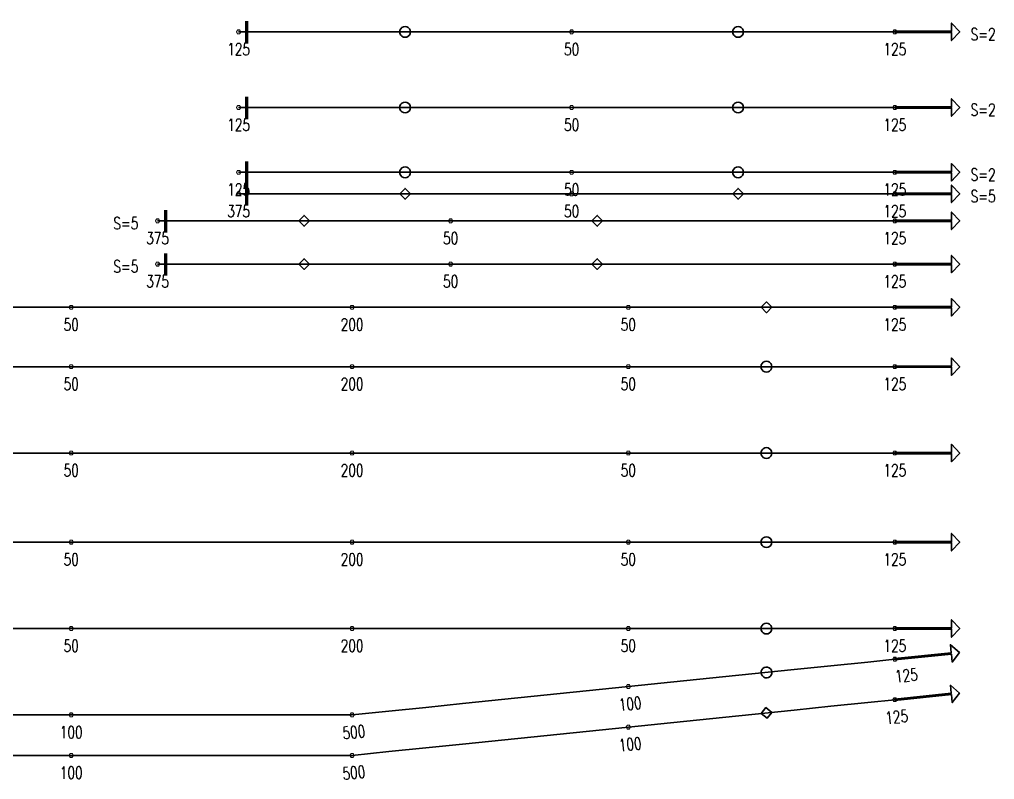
# Model space of a CAD drawing. Header units: millimetres. Extents: x 118516 to 587758, y -25561 to 50684.
# Drawn here: x 428093 to 446144, y 8454 to 22530 of the extents above; entities that cross this region are included whole.
import ezdxf

# ---------------------------------------------------------------- set-up
doc = ezdxf.new("R2010")
doc.units = ezdxf.units.MM
doc.layers.add('Current plane_Column', color=7, linetype='Continuous', true_color=0x4b00ff)
doc.layers.add('NDC_S-TENDON', color=6, linetype='Continuous', lineweight=35)
doc.layers.add('NDC_S_ANNO', color=7, linetype='Continuous', lineweight=20)
doc.styles.add('NDC_ANNO', font='', dxfattribs={"width": 0.8})
doc.styles.get('NDC_ANNO').set_extended_font_data('Dotum')

# ---------------------------------------------------------------- blocks, each defined once
blk = doc.blocks.new('HTB TDX')
at = {"layer": 'NDC_S-TENDON', "linetype": 'Continuous'}
for points, elevation in [([(49700, 13000, 60, 60, 0), (49700, 12600, 60, 60, 0)], 3616), ([(49700, 11600, 60, 60, 0), (49700, 11200, 60, 60, 0)], 3575), ([(49700, 10400, 60, 60, 0), (49700, 10000, 60, 60, 0)], 3575), ([(49700, 10000, 60, 60, 0), (49700, 9600, 60, 60, 0)], 3575), ([(48200, 9500, 60, 60, 0), (48200, 9100, 60, 60, 0)], 3575), ([(48200, 8700, 60, 60, 0), (48200, 8300, 60, 60, 0)], 3575)]:
    blk.add_lwpolyline(points, format="xyseb", dxfattribs=dict(at, elevation=elevation))
for points, elevation in [([(49590, 12800, 20, 20, 0), (49570, 12835, 20, 20, 0), (49530, 12835, 20, 20, 0), (49510, 12800, 20, 20, 0), (49530, 12765, 20, 20, 0), (49570, 12765, 20, 20, 0)], 3616), ([(49590, 12800, 20, 20, 0), (49570, 12835, 20, 20, 0), (49530, 12835, 20, 20, 0), (49510, 12800, 20, 20, 0), (49530, 12765, 20, 20, 0), (49570, 12765, 20, 20, 0)], 3616), ([(55755, 12800, 20, 20, 0), (55735, 12835, 20, 20, 0), (55695, 12835, 20, 20, 0), (55675, 12800, 20, 20, 0), (55695, 12765, 20, 20, 0), (55735, 12765, 20, 20, 0)], 3541), ([(55755, 12800, 20, 20, 0), (55735, 12835, 20, 20, 0), (55695, 12835, 20, 20, 0), (55675, 12800, 20, 20, 0), (55695, 12765, 20, 20, 0), (55735, 12765, 20, 20, 0)], 3541), ([(61740, 12800, 20, 20, 0), (61720, 12835, 20, 20, 0), (61680, 12835, 20, 20, 0), (61660, 12800, 20, 20, 0), (61680, 12765, 20, 20, 0), (61720, 12765, 20, 20, 0)], 3616), ([(61740, 12800, 20, 20, 0), (61720, 12835, 20, 20, 0), (61680, 12835, 20, 20, 0), (61660, 12800, 20, 20, 0), (61680, 12765, 20, 20, 0), (61720, 12765, 20, 20, 0)], 3616), ([(49590, 11400, 20, 20, 0), (49570, 11435, 20, 20, 0), (49530, 11435, 20, 20, 0), (49510, 11400, 20, 20, 0), (49530, 11365, 20, 20, 0), (49570, 11365, 20, 20, 0)], 3575), ([(49590, 11400, 20, 20, 0), (49570, 11435, 20, 20, 0), (49530, 11435, 20, 20, 0), (49510, 11400, 20, 20, 0), (49530, 11365, 20, 20, 0), (49570, 11365, 20, 20, 0)], 3575), ([(55755, 11400, 20, 20, 0), (55735, 11435, 20, 20, 0), (55695, 11435, 20, 20, 0), (55675, 11400, 20, 20, 0), (55695, 11365, 20, 20, 0), (55735, 11365, 20, 20, 0)], 3500), ([(55755, 11400, 20, 20, 0), (55735, 11435, 20, 20, 0), (55695, 11435, 20, 20, 0), (55675, 11400, 20, 20, 0), (55695, 11365, 20, 20, 0), (55735, 11365, 20, 20, 0)], 3500), ([(61740, 11400, 20, 20, 0), (61720, 11435, 20, 20, 0), (61680, 11435, 20, 20, 0), (61660, 11400, 20, 20, 0), (61680, 11365, 20, 20, 0), (61720, 11365, 20, 20, 0)], 3575), ([(61740, 11400, 20, 20, 0), (61720, 11435, 20, 20, 0), (61680, 11435, 20, 20, 0), (61660, 11400, 20, 20, 0), (61680, 11365, 20, 20, 0), (61720, 11365, 20, 20, 0)], 3575), ([(49590, 10200, 20, 20, 0), (49570, 10235, 20, 20, 0), (49530, 10235, 20, 20, 0), (49510, 10200, 20, 20, 0), (49530, 10165, 20, 20, 0), (49570, 10165, 20, 20, 0)], 3575), ([(49590, 10200, 20, 20, 0), (49570, 10235, 20, 20, 0), (49530, 10235, 20, 20, 0), (49510, 10200, 20, 20, 0), (49530, 10165, 20, 20, 0), (49570, 10165, 20, 20, 0)], 3575), ([(55755, 10200, 20, 20, 0), (55735, 10235, 20, 20, 0), (55695, 10235, 20, 20, 0), (55675, 10200, 20, 20, 0), (55695, 10165, 20, 20, 0), (55735, 10165, 20, 20, 0)], 3250), ([(55755, 10200, 20, 20, 0), (55735, 10235, 20, 20, 0), (55695, 10235, 20, 20, 0), (55675, 10200, 20, 20, 0), (55695, 10165, 20, 20, 0), (55735, 10165, 20, 20, 0)], 3250), ([(61740, 10200, 20, 20, 0), (61720, 10235, 20, 20, 0), (61680, 10235, 20, 20, 0), (61660, 10200, 20, 20, 0), (61680, 10165, 20, 20, 0), (61720, 10165, 20, 20, 0)], 3575), ([(61740, 10200, 20, 20, 0), (61720, 10235, 20, 20, 0), (61680, 10235, 20, 20, 0), (61660, 10200, 20, 20, 0), (61680, 10165, 20, 20, 0), (61720, 10165, 20, 20, 0)], 3575), ([(49590, 9800, 20, 20, 0), (49570, 9835, 20, 20, 0), (49530, 9835, 20, 20, 0), (49510, 9800, 20, 20, 0), (49530, 9765, 20, 20, 0), (49570, 9765, 20, 20, 0)], 3575), ([(49590, 9800, 20, 20, 0), (49570, 9835, 20, 20, 0), (49530, 9835, 20, 20, 0), (49510, 9800, 20, 20, 0), (49530, 9765, 20, 20, 0), (49570, 9765, 20, 20, 0)], 3575), ([(55755, 9800, 20, 20, 0), (55735, 9835, 20, 20, 0), (55695, 9835, 20, 20, 0), (55675, 9800, 20, 20, 0), (55695, 9765, 20, 20, 0), (55735, 9765, 20, 20, 0)], 3250), ([(55755, 9800, 20, 20, 0), (55735, 9835, 20, 20, 0), (55695, 9835, 20, 20, 0), (55675, 9800, 20, 20, 0), (55695, 9765, 20, 20, 0), (55735, 9765, 20, 20, 0)], 3250), ([(61740, 9800, 20, 20, 0), (61720, 9835, 20, 20, 0), (61680, 9835, 20, 20, 0), (61660, 9800, 20, 20, 0), (61680, 9765, 20, 20, 0), (61720, 9765, 20, 20, 0)], 3575), ([(61740, 9800, 20, 20, 0), (61720, 9835, 20, 20, 0), (61680, 9835, 20, 20, 0), (61660, 9800, 20, 20, 0), (61680, 9765, 20, 20, 0), (61720, 9765, 20, 20, 0)], 3575), ([(48090, 9300, 20, 20, 0), (48070, 9335, 20, 20, 0), (48030, 9335, 20, 20, 0), (48010, 9300, 20, 20, 0), (48030, 9265, 20, 20, 0), (48070, 9265, 20, 20, 0)], 3575), ([(48090, 9300, 20, 20, 0), (48070, 9335, 20, 20, 0), (48030, 9335, 20, 20, 0), (48010, 9300, 20, 20, 0), (48030, 9265, 20, 20, 0), (48070, 9265, 20, 20, 0)], 3575), ([(53515, 9300, 20, 20, 0), (53495, 9335, 20, 20, 0), (53455, 9335, 20, 20, 0), (53435, 9300, 20, 20, 0), (53455, 9265, 20, 20, 0), (53495, 9265, 20, 20, 0)], 3250), ([(53515, 9300, 20, 20, 0), (53495, 9335, 20, 20, 0), (53455, 9335, 20, 20, 0), (53435, 9300, 20, 20, 0), (53455, 9265, 20, 20, 0), (53495, 9265, 20, 20, 0)], 3250), ([(61740, 9300, 20, 20, 0), (61720, 9335, 20, 20, 0), (61680, 9335, 20, 20, 0), (61660, 9300, 20, 20, 0), (61680, 9265, 20, 20, 0), (61720, 9265, 20, 20, 0)], 3575), ([(61740, 9300, 20, 20, 0), (61720, 9335, 20, 20, 0), (61680, 9335, 20, 20, 0), (61660, 9300, 20, 20, 0), (61680, 9265, 20, 20, 0), (61720, 9265, 20, 20, 0)], 3575), ([(48090, 8500, 20, 20, 0), (48070, 8535, 20, 20, 0), (48030, 8535, 20, 20, 0), (48010, 8500, 20, 20, 0), (48030, 8465, 20, 20, 0), (48070, 8465, 20, 20, 0)], 3575), ([(48090, 8500, 20, 20, 0), (48070, 8535, 20, 20, 0), (48030, 8535, 20, 20, 0), (48010, 8500, 20, 20, 0), (48030, 8465, 20, 20, 0), (48070, 8465, 20, 20, 0)], 3575), ([(53515, 8500, 20, 20, 0), (53495, 8535, 20, 20, 0), (53455, 8535, 20, 20, 0), (53435, 8500, 20, 20, 0), (53455, 8465, 20, 20, 0), (53495, 8465, 20, 20, 0)], 3250), ([(53515, 8500, 20, 20, 0), (53495, 8535, 20, 20, 0), (53455, 8535, 20, 20, 0), (53435, 8500, 20, 20, 0), (53455, 8465, 20, 20, 0), (53495, 8465, 20, 20, 0)], 3250), ([(61740, 8500, 20, 20, 0), (61720, 8535, 20, 20, 0), (61680, 8535, 20, 20, 0), (61660, 8500, 20, 20, 0), (61680, 8465, 20, 20, 0), (61720, 8465, 20, 20, 0)], 3575), ([(61740, 8500, 20, 20, 0), (61720, 8535, 20, 20, 0), (61680, 8535, 20, 20, 0), (61660, 8500, 20, 20, 0), (61680, 8465, 20, 20, 0), (61720, 8465, 20, 20, 0)], 3575), ([(46490, 7700, 20, 20, 0), (46470, 7735, 20, 20, 0), (46430, 7735, 20, 20, 0), (46410, 7700, 20, 20, 0), (46430, 7665, 20, 20, 0), (46470, 7665, 20, 20, 0)], 3500), ([(46490, 7700, 20, 20, 0), (46470, 7735, 20, 20, 0), (46430, 7735, 20, 20, 0), (46410, 7700, 20, 20, 0), (46430, 7665, 20, 20, 0), (46470, 7665, 20, 20, 0)], 3500), ([(51690, 7700, 20, 20, 0), (51670, 7735, 20, 20, 0), (51630, 7735, 20, 20, 0), (51610, 7700, 20, 20, 0), (51630, 7665, 20, 20, 0), (51670, 7665, 20, 20, 0)], 3650), ([(51690, 7700, 20, 20, 0), (51670, 7735, 20, 20, 0), (51630, 7735, 20, 20, 0), (51610, 7700, 20, 20, 0), (51630, 7665, 20, 20, 0), (51670, 7665, 20, 20, 0)], 3650), ([(51690, 7700, 20, 20, 0), (51670, 7735, 20, 20, 0), (51630, 7735, 20, 20, 0), (51610, 7700, 20, 20, 0), (51630, 7665, 20, 20, 0), (51670, 7665, 20, 20, 0)], 3650), ([(51690, 7700, 20, 20, 0), (51670, 7735, 20, 20, 0), (51630, 7735, 20, 20, 0), (51610, 7700, 20, 20, 0), (51630, 7665, 20, 20, 0), (51670, 7665, 20, 20, 0)], 3650), ([(56805, 7700, 20, 20, 0), (56785, 7735, 20, 20, 0), (56745, 7735, 20, 20, 0), (56725, 7700, 20, 20, 0), (56745, 7665, 20, 20, 0), (56785, 7665, 20, 20, 0)], 3500), ([(56805, 7700, 20, 20, 0), (56785, 7735, 20, 20, 0), (56745, 7735, 20, 20, 0), (56725, 7700, 20, 20, 0), (56745, 7665, 20, 20, 0), (56785, 7665, 20, 20, 0)], 3500), ([(61740, 7700, 20, 20, 0), (61720, 7735, 20, 20, 0), (61680, 7735, 20, 20, 0), (61660, 7700, 20, 20, 0), (61680, 7665, 20, 20, 0), (61720, 7665, 20, 20, 0)], 3575), ([(61740, 7700, 20, 20, 0), (61720, 7735, 20, 20, 0), (61680, 7735, 20, 20, 0), (61660, 7700, 20, 20, 0), (61680, 7665, 20, 20, 0), (61720, 7665, 20, 20, 0)], 3575), ([(46490, 6600, 20, 20, 0), (46470, 6635, 20, 20, 0), (46430, 6635, 20, 20, 0), (46410, 6600, 20, 20, 0), (46430, 6565, 20, 20, 0), (46470, 6565, 20, 20, 0)], 3500), ([(46490, 6600, 20, 20, 0), (46470, 6635, 20, 20, 0), (46430, 6635, 20, 20, 0), (46410, 6600, 20, 20, 0), (46430, 6565, 20, 20, 0), (46470, 6565, 20, 20, 0)], 3500), ([(51690, 6600, 20, 20, 0), (51670, 6635, 20, 20, 0), (51630, 6635, 20, 20, 0), (51610, 6600, 20, 20, 0), (51630, 6565, 20, 20, 0), (51670, 6565, 20, 20, 0)], 3650), ([(51690, 6600, 20, 20, 0), (51670, 6635, 20, 20, 0), (51630, 6635, 20, 20, 0), (51610, 6600, 20, 20, 0), (51630, 6565, 20, 20, 0), (51670, 6565, 20, 20, 0)], 3650), ([(51690, 6600, 20, 20, 0), (51670, 6635, 20, 20, 0), (51630, 6635, 20, 20, 0), (51610, 6600, 20, 20, 0), (51630, 6565, 20, 20, 0), (51670, 6565, 20, 20, 0)], 3650), ([(51690, 6600, 20, 20, 0), (51670, 6635, 20, 20, 0), (51630, 6635, 20, 20, 0), (51610, 6600, 20, 20, 0), (51630, 6565, 20, 20, 0), (51670, 6565, 20, 20, 0)], 3650), ([(56805, 6600, 20, 20, 0), (56785, 6635, 20, 20, 0), (56745, 6635, 20, 20, 0), (56725, 6600, 20, 20, 0), (56745, 6565, 20, 20, 0), (56785, 6565, 20, 20, 0)], 3500), ([(56805, 6600, 20, 20, 0), (56785, 6635, 20, 20, 0), (56745, 6635, 20, 20, 0), (56725, 6600, 20, 20, 0), (56745, 6565, 20, 20, 0), (56785, 6565, 20, 20, 0)], 3500), ([(61740, 6600, 20, 20, 0), (61720, 6635, 20, 20, 0), (61680, 6635, 20, 20, 0), (61660, 6600, 20, 20, 0), (61680, 6565, 20, 20, 0), (61720, 6565, 20, 20, 0)], 3575), ([(61740, 6600, 20, 20, 0), (61720, 6635, 20, 20, 0), (61680, 6635, 20, 20, 0), (61660, 6600, 20, 20, 0), (61680, 6565, 20, 20, 0), (61720, 6565, 20, 20, 0)], 3575), ([(46490, 5000, 20, 20, 0), (46470, 5035, 20, 20, 0), (46430, 5035, 20, 20, 0), (46410, 5000, 20, 20, 0), (46430, 4965, 20, 20, 0), (46470, 4965, 20, 20, 0)], 3500), ([(46490, 5000, 20, 20, 0), (46470, 5035, 20, 20, 0), (46430, 5035, 20, 20, 0), (46410, 5000, 20, 20, 0), (46430, 4965, 20, 20, 0), (46470, 4965, 20, 20, 0)], 3500), ([(51690, 5000, 20, 20, 0), (51670, 5035, 20, 20, 0), (51630, 5035, 20, 20, 0), (51610, 5000, 20, 20, 0), (51630, 4965, 20, 20, 0), (51670, 4965, 20, 20, 0)], 3650), ([(51690, 5000, 20, 20, 0), (51670, 5035, 20, 20, 0), (51630, 5035, 20, 20, 0), (51610, 5000, 20, 20, 0), (51630, 4965, 20, 20, 0), (51670, 4965, 20, 20, 0)], 3650), ([(51690, 5000, 20, 20, 0), (51670, 5035, 20, 20, 0), (51630, 5035, 20, 20, 0), (51610, 5000, 20, 20, 0), (51630, 4965, 20, 20, 0), (51670, 4965, 20, 20, 0)], 3650), ([(51690, 5000, 20, 20, 0), (51670, 5035, 20, 20, 0), (51630, 5035, 20, 20, 0), (51610, 5000, 20, 20, 0), (51630, 4965, 20, 20, 0), (51670, 4965, 20, 20, 0)], 3650), ([(56805, 5000, 20, 20, 0), (56785, 5035, 20, 20, 0), (56745, 5035, 20, 20, 0), (56725, 5000, 20, 20, 0), (56745, 4965, 20, 20, 0), (56785, 4965, 20, 20, 0)], 3500), ([(56805, 5000, 20, 20, 0), (56785, 5035, 20, 20, 0), (56745, 5035, 20, 20, 0), (56725, 5000, 20, 20, 0), (56745, 4965, 20, 20, 0), (56785, 4965, 20, 20, 0)], 3500), ([(61740, 5000, 20, 20, 0), (61720, 5035, 20, 20, 0), (61680, 5035, 20, 20, 0), (61660, 5000, 20, 20, 0), (61680, 4965, 20, 20, 0), (61720, 4965, 20, 20, 0)], 3575), ([(61740, 5000, 20, 20, 0), (61720, 5035, 20, 20, 0), (61680, 5035, 20, 20, 0), (61660, 5000, 20, 20, 0), (61680, 4965, 20, 20, 0), (61720, 4965, 20, 20, 0)], 3575), ([(46490, 3350, 20, 20, 0), (46470, 3385, 20, 20, 0), (46430, 3385, 20, 20, 0), (46410, 3350, 20, 20, 0), (46430, 3315, 20, 20, 0), (46470, 3315, 20, 20, 0)], 3500), ([(46490, 3350, 20, 20, 0), (46470, 3385, 20, 20, 0), (46430, 3385, 20, 20, 0), (46410, 3350, 20, 20, 0), (46430, 3315, 20, 20, 0), (46470, 3315, 20, 20, 0)], 3500), ([(51690, 3350, 20, 20, 0), (51670, 3385, 20, 20, 0), (51630, 3385, 20, 20, 0), (51610, 3350, 20, 20, 0), (51630, 3315, 20, 20, 0), (51670, 3315, 20, 20, 0)], 3650), ([(51690, 3350, 20, 20, 0), (51670, 3385, 20, 20, 0), (51630, 3385, 20, 20, 0), (51610, 3350, 20, 20, 0), (51630, 3315, 20, 20, 0), (51670, 3315, 20, 20, 0)], 3650), ([(51690, 3350, 20, 20, 0), (51670, 3385, 20, 20, 0), (51630, 3385, 20, 20, 0), (51610, 3350, 20, 20, 0), (51630, 3315, 20, 20, 0), (51670, 3315, 20, 20, 0)], 3650), ([(51690, 3350, 20, 20, 0), (51670, 3385, 20, 20, 0), (51630, 3385, 20, 20, 0), (51610, 3350, 20, 20, 0), (51630, 3315, 20, 20, 0), (51670, 3315, 20, 20, 0)], 3650), ([(56805, 3350, 20, 20, 0), (56785, 3385, 20, 20, 0), (56745, 3385, 20, 20, 0), (56725, 3350, 20, 20, 0), (56745, 3315, 20, 20, 0), (56785, 3315, 20, 20, 0)], 3500), ([(56805, 3350, 20, 20, 0), (56785, 3385, 20, 20, 0), (56745, 3385, 20, 20, 0), (56725, 3350, 20, 20, 0), (56745, 3315, 20, 20, 0), (56785, 3315, 20, 20, 0)], 3500), ([(61740, 3350, 20, 20, 0), (61720, 3385, 20, 20, 0), (61680, 3385, 20, 20, 0), (61660, 3350, 20, 20, 0), (61680, 3315, 20, 20, 0), (61720, 3315, 20, 20, 0)], 3575), ([(61740, 3350, 20, 20, 0), (61720, 3385, 20, 20, 0), (61680, 3385, 20, 20, 0), (61660, 3350, 20, 20, 0), (61680, 3315, 20, 20, 0), (61720, 3315, 20, 20, 0)], 3575), ([(46490, 1750, 20, 20, 0), (46470, 1785, 20, 20, 0), (46430, 1785, 20, 20, 0), (46410, 1750, 20, 20, 0), (46430, 1715, 20, 20, 0), (46470, 1715, 20, 20, 0)], 3500), ([(46490, 1750, 20, 20, 0), (46470, 1785, 20, 20, 0), (46430, 1785, 20, 20, 0), (46410, 1750, 20, 20, 0), (46430, 1715, 20, 20, 0), (46470, 1715, 20, 20, 0)], 3500), ([(51690, 1750, 20, 20, 0), (51670, 1785, 20, 20, 0), (51630, 1785, 20, 20, 0), (51610, 1750, 20, 20, 0), (51630, 1715, 20, 20, 0), (51670, 1715, 20, 20, 0)], 3650), ([(51690, 1750, 20, 20, 0), (51670, 1785, 20, 20, 0), (51630, 1785, 20, 20, 0), (51610, 1750, 20, 20, 0), (51630, 1715, 20, 20, 0), (51670, 1715, 20, 20, 0)], 3650), ([(51690, 1750, 20, 20, 0), (51670, 1785, 20, 20, 0), (51630, 1785, 20, 20, 0), (51610, 1750, 20, 20, 0), (51630, 1715, 20, 20, 0), (51670, 1715, 20, 20, 0)], 3650), ([(51690, 1750, 20, 20, 0), (51670, 1785, 20, 20, 0), (51630, 1785, 20, 20, 0), (51610, 1750, 20, 20, 0), (51630, 1715, 20, 20, 0), (51670, 1715, 20, 20, 0)], 3650), ([(56805, 1750, 20, 20, 0), (56785, 1785, 20, 20, 0), (56745, 1785, 20, 20, 0), (56725, 1750, 20, 20, 0), (56745, 1715, 20, 20, 0), (56785, 1715, 20, 20, 0)], 3500), ([(56805, 1750, 20, 20, 0), (56785, 1785, 20, 20, 0), (56745, 1785, 20, 20, 0), (56725, 1750, 20, 20, 0), (56745, 1715, 20, 20, 0), (56785, 1715, 20, 20, 0)], 3500), ([(61740, 1750, 20, 20, 0), (61720, 1785, 20, 20, 0), (61680, 1785, 20, 20, 0), (61660, 1750, 20, 20, 0), (61680, 1715, 20, 20, 0), (61720, 1715, 20, 20, 0)], 3575), ([(61740, 1750, 20, 20, 0), (61720, 1785, 20, 20, 0), (61680, 1785, 20, 20, 0), (61660, 1750, 20, 20, 0), (61680, 1715, 20, 20, 0), (61720, 1715, 20, 20, 0)], 3575), ([(61740, 1182, 20, 20, 0), (61720, 1216, 20, 20, 0), (61680, 1216, 20, 20, 0), (61660, 1182, 20, 20, 0), (61680, 1147, 20, 20, 0), (61720, 1147, 20, 20, 0)], 3575), ([(61740, 1182, 20, 20, 0), (61720, 1216, 20, 20, 0), (61680, 1216, 20, 20, 0), (61660, 1182, 20, 20, 0), (61680, 1147, 20, 20, 0), (61720, 1147, 20, 20, 0)], 3575), ([(56805, 675, 20, 20, 0), (56785, 710, 20, 20, 0), (56745, 710, 20, 20, 0), (56725, 675, 20, 20, 0), (56745, 640, 20, 20, 0), (56785, 640, 20, 20, 0)], 3200), ([(56805, 675, 20, 20, 0), (56785, 710, 20, 20, 0), (56745, 710, 20, 20, 0), (56725, 675, 20, 20, 0), (56745, 640, 20, 20, 0), (56785, 640, 20, 20, 0)], 3200), ([(61740, 432, 20, 20, 0), (61720, 466, 20, 20, 0), (61680, 466, 20, 20, 0), (61660, 432, 20, 20, 0), (61680, 397, 20, 20, 0), (61720, 397, 20, 20, 0)], 3575), ([(61740, 432, 20, 20, 0), (61720, 466, 20, 20, 0), (61680, 466, 20, 20, 0), (61660, 432, 20, 20, 0), (61680, 397, 20, 20, 0), (61720, 397, 20, 20, 0)], 3575), ([(46490, 150, 20, 20, 0), (46470, 185, 20, 20, 0), (46430, 185, 20, 20, 0), (46410, 150, 20, 20, 0), (46430, 115, 20, 20, 0), (46470, 115, 20, 20, 0)], 3200), ([(46490, 150, 20, 20, 0), (46470, 185, 20, 20, 0), (46430, 185, 20, 20, 0), (46410, 150, 20, 20, 0), (46430, 115, 20, 20, 0), (46470, 115, 20, 20, 0)], 3200), ([(51690, 150, 20, 20, 0), (51670, 185, 20, 20, 0), (51630, 185, 20, 20, 0), (51610, 150, 20, 20, 0), (51630, 115, 20, 20, 0), (51670, 115, 20, 20, 0)], 3600), ([(51690, 150, 20, 20, 0), (51670, 185, 20, 20, 0), (51630, 185, 20, 20, 0), (51610, 150, 20, 20, 0), (51630, 115, 20, 20, 0), (51670, 115, 20, 20, 0)], 3600), ([(51690, 150, 20, 20, 0), (51670, 185, 20, 20, 0), (51630, 185, 20, 20, 0), (51610, 150, 20, 20, 0), (51630, 115, 20, 20, 0), (51670, 115, 20, 20, 0)], 3600), ([(51690, 150, 20, 20, 0), (51670, 185, 20, 20, 0), (51630, 185, 20, 20, 0), (51610, 150, 20, 20, 0), (51630, 115, 20, 20, 0), (51670, 115, 20, 20, 0)], 3600), ([(56805, -75, 20, 20, 0), (56785, -40, 20, 20, 0), (56745, -40, 20, 20, 0), (56725, -75, 20, 20, 0), (56745, -110, 20, 20, 0), (56785, -110, 20, 20, 0)], 3200), ([(56805, -75, 20, 20, 0), (56785, -40, 20, 20, 0), (56745, -40, 20, 20, 0), (56725, -75, 20, 20, 0), (56745, -110, 20, 20, 0), (56785, -110, 20, 20, 0)], 3200), ([(46490, -600, 20, 20, 0), (46470, -565, 20, 20, 0), (46430, -565, 20, 20, 0), (46410, -600, 20, 20, 0), (46430, -635, 20, 20, 0), (46470, -635, 20, 20, 0)], 3200), ([(46490, -600, 20, 20, 0), (46470, -565, 20, 20, 0), (46430, -565, 20, 20, 0), (46410, -600, 20, 20, 0), (46430, -635, 20, 20, 0), (46470, -635, 20, 20, 0)], 3200), ([(51690, -600, 20, 20, 0), (51670, -565, 20, 20, 0), (51630, -565, 20, 20, 0), (51610, -600, 20, 20, 0), (51630, -635, 20, 20, 0), (51670, -635, 20, 20, 0)], 3600), ([(51690, -600, 20, 20, 0), (51670, -565, 20, 20, 0), (51630, -565, 20, 20, 0), (51610, -600, 20, 20, 0), (51630, -635, 20, 20, 0), (51670, -635, 20, 20, 0)], 3600), ([(51690, -600, 20, 20, 0), (51670, -565, 20, 20, 0), (51630, -565, 20, 20, 0), (51610, -600, 20, 20, 0), (51630, -635, 20, 20, 0), (51670, -635, 20, 20, 0)], 3600), ([(51690, -600, 20, 20, 0), (51670, -565, 20, 20, 0), (51630, -565, 20, 20, 0), (51610, -600, 20, 20, 0), (51630, -635, 20, 20, 0), (51670, -635, 20, 20, 0)], 3600)]:
    blk.add_lwpolyline(points, format="xyseb", close=True, dxfattribs=dict(at, elevation=elevation))
for points, elevation in [([(52532, 12800), (52537, 12769), (52552, 12741), (52574, 12719), (52602, 12705), (52632, 12700), (52663, 12705), (52691, 12719), (52713, 12741), (52728, 12769), (52732, 12800), (52728, 12831), (52713, 12859), (52691, 12881), (52663, 12895), (52632, 12900), (52602, 12895), (52574, 12881), (52552, 12859), (52537, 12831), (52532, 12800)], 3573), ([(58697, 12800), (58702, 12769), (58717, 12741), (58739, 12719), (58767, 12705), (58797, 12700), (58828, 12705), (58856, 12719), (58878, 12741), (58893, 12769), (58897, 12800), (58893, 12831), (58878, 12859), (58856, 12881), (58828, 12895), (58797, 12900), (58767, 12895), (58739, 12881), (58717, 12859), (58702, 12831), (58697, 12800)], 3573), ([(61700, 12788), (62750, 12788), (62750, 12638), (62900, 12800), (62750, 12962), (62750, 12812), (61700, 12812)], 3616), ([(61700, 11388), (62750, 11388), (62750, 11238), (62900, 11400), (62750, 11562), (62750, 11412), (61700, 11412)], 3575), ([(52532, 11400), (52537, 11369), (52552, 11341), (52574, 11319), (52602, 11305), (52632, 11300), (52663, 11305), (52691, 11319), (52713, 11341), (52728, 11369), (52732, 11400), (52728, 11431), (52713, 11459), (52691, 11481), (52663, 11495), (52632, 11500), (52602, 11495), (52574, 11481), (52552, 11459), (52537, 11431), (52532, 11400)], 3532), ([(58697, 11400), (58702, 11369), (58717, 11341), (58739, 11319), (58767, 11305), (58797, 11300), (58828, 11305), (58856, 11319), (58878, 11341), (58893, 11369), (58897, 11400), (58893, 11431), (58878, 11459), (58856, 11481), (58828, 11495), (58797, 11500), (58767, 11495), (58739, 11481), (58717, 11459), (58702, 11431), (58697, 11400)], 3532), ([(52532, 10200), (52537, 10169), (52552, 10141), (52574, 10119), (52602, 10105), (52632, 10100), (52663, 10105), (52691, 10119), (52713, 10141), (52728, 10169), (52732, 10200), (52728, 10231), (52713, 10259), (52691, 10281), (52663, 10295), (52632, 10300), (52602, 10295), (52574, 10281), (52552, 10259), (52537, 10231), (52532, 10200)], 3391), ([(58697, 10200), (58702, 10169), (58717, 10141), (58739, 10119), (58767, 10105), (58797, 10100), (58828, 10105), (58856, 10119), (58878, 10141), (58893, 10169), (58897, 10200), (58893, 10231), (58878, 10259), (58856, 10281), (58828, 10295), (58797, 10300), (58767, 10295), (58739, 10281), (58717, 10259), (58702, 10231), (58697, 10200)], 3391), ([(61700, 10188), (62750, 10188), (62750, 10038), (62900, 10200), (62750, 10362), (62750, 10212), (61700, 10212)], 3575), ([(61700, 9788), (62750, 9788), (62750, 9638), (62900, 9800), (62750, 9962), (62750, 9812), (61700, 9812)], 3575), ([(52532, 9800), (52632, 9700), (52732, 9800), (52632, 9900), (52532, 9800)], 3391), ([(58697, 9800), (58797, 9700), (58897, 9800), (58797, 9900), (58697, 9800)], 3391), ([(50663, 9300), (50763, 9200), (50863, 9300), (50763, 9400), (50663, 9300)], 3391), ([(56088, 9300), (56188, 9200), (56288, 9300), (56188, 9400), (56088, 9300)], 3391), ([(61700, 9288), (62750, 9288), (62750, 9138), (62900, 9300), (62750, 9462), (62750, 9312), (61700, 9312)], 3575), ([(50663, 8500), (50763, 8400), (50863, 8500), (50763, 8600), (50663, 8500)], 3391), ([(56088, 8500), (56188, 8400), (56288, 8500), (56188, 8600), (56088, 8500)], 3391), ([(61700, 8488), (62750, 8488), (62750, 8338), (62900, 8500), (62750, 8662), (62750, 8512), (61700, 8512)], 3575), ([(59222, 7700), (59322, 7600), (59422, 7700), (59322, 7800), (59222, 7700)], 3532), ([(61700, 7688), (62750, 7688), (62750, 7538), (62900, 7700), (62750, 7862), (62750, 7712), (61700, 7712)], 3575), ([(59222, 6600), (59227, 6569), (59242, 6541), (59264, 6519), (59292, 6505), (59322, 6500), (59353, 6505), (59381, 6519), (59403, 6541), (59418, 6569), (59422, 6600), (59418, 6631), (59403, 6659), (59381, 6681), (59353, 6695), (59322, 6700), (59292, 6695), (59264, 6681), (59242, 6659), (59227, 6631), (59222, 6600)], 3532), ([(61700, 6588), (62750, 6588), (62750, 6438), (62900, 6600), (62750, 6762), (62750, 6612), (61700, 6612)], 3575), ([(59222, 5000), (59227, 4969), (59242, 4941), (59264, 4919), (59292, 4905), (59322, 4900), (59353, 4905), (59381, 4919), (59403, 4941), (59418, 4969), (59422, 5000), (59418, 5031), (59403, 5059), (59381, 5081), (59353, 5095), (59322, 5100), (59292, 5095), (59264, 5081), (59242, 5059), (59227, 5031), (59222, 5000)], 3532), ([(61700, 4988), (62750, 4988), (62750, 4838), (62900, 5000), (62750, 5162), (62750, 5012), (61700, 5012)], 3575), ([(59222, 3350), (59227, 3319), (59242, 3291), (59264, 3269), (59292, 3255), (59322, 3250), (59353, 3255), (59381, 3269), (59403, 3291), (59418, 3319), (59422, 3350), (59418, 3381), (59403, 3409), (59381, 3431), (59353, 3445), (59322, 3450), (59292, 3445), (59264, 3431), (59242, 3409), (59227, 3381), (59222, 3350)], 3532), ([(61700, 3338), (62750, 3338), (62750, 3188), (62900, 3350), (62750, 3512), (62750, 3362), (61700, 3362)], 3575), ([(59222, 1750), (59227, 1719), (59242, 1691), (59264, 1669), (59292, 1655), (59322, 1650), (59353, 1655), (59381, 1669), (59403, 1691), (59418, 1719), (59422, 1750), (59418, 1781), (59403, 1809), (59381, 1831), (59353, 1845), (59322, 1850), (59292, 1845), (59264, 1831), (59242, 1809), (59227, 1781), (59222, 1750)], 3532), ([(61700, 1738), (62750, 1738), (62750, 1588), (62900, 1750), (62750, 1912), (62750, 1762), (61700, 1762)], 3575), ([(61701, 1170), (62746, 1277), (62761, 1128), (62894, 1304), (62728, 1450), (62743, 1301), (61699, 1193)], 3575), ([(59223, 927), (59231, 897), (59248, 871), (59272, 851), (59301, 840), (59333, 838), (59363, 846), (59389, 863), (59409, 887), (59420, 916), (59422, 948), (59414, 978), (59397, 1004), (59373, 1024), (59344, 1035), (59312, 1037), (59282, 1029), (59256, 1012), (59236, 988), (59225, 959), (59223, 927)], 3363), ([(61701, 420), (62746, 527), (62761, 378), (62894, 554), (62728, 700), (62743, 551), (61699, 443)], 3575), ([(59223, 177), (59333, 88), (59422, 198), (59312, 287), (59223, 177)], 3362)]:
    blk.add_lwpolyline(points, close=True, dxfattribs=dict(at, elevation=elevation))
for points in [[(49550, 12800, 3616), (50372, 12800, 3612), (51194, 12800, 3602), (52016, 12800, 3586), (53249, 12800, 3561), (54482, 12800, 3546), (55715, 12800, 3541), (56948, 12800, 3546), (58181, 12800, 3561), (59414, 12800, 3586), (60236, 12800, 3602), (60878, 12800, 37), (61700, 12800, 41)], [(49550, 11400, 3575), (50372, 11400, 3572), (51194, 11400, 3562), (52016, 11400, 3545), (53249, 11400, 3520), (54482, 11400, 3505), (55715, 11400, 3500), (56948, 11400, 3505), (58181, 11400, 3520), (59414, 11400, 3545), (60236, 11400, 3562), (60878, 11400, -3), (61700, 11400, 0)], [(49550, 10200, 3575), (50372, 10200, 3561), (51194, 10200, 3517), (52016, 10200, 3445), (53249, 10200, 3337), (54482, 10200, 3272), (55715, 10200, 3250), (56948, 10200, 3272), (58181, 10200, 3337), (59414, 10200, 3445), (60236, 10200, 3517), (60878, 10200, -14), (61700, 10200, 0)], [(49550, 9800, 3575), (50372, 9800, 3561), (51194, 9800, 3517), (52016, 9800, 3445), (53249, 9800, 3337), (54482, 9800, 3272), (55715, 9800, 3250), (56948, 9800, 3272), (58181, 9800, 3337), (59414, 9800, 3445), (60236, 9800, 3517), (60878, 9800, -14), (61700, 9800, 0)], [(48050, 9300, 3575), (48773, 9300, 3561), (49497, 9300, 3517), (50220, 9300, 3445), (51305, 9300, 3337), (52390, 9300, 3272), (53475, 9300, 3250), (54560, 9300, 3272), (55645, 9300, 3337), (56730, 9300, 3445), (57453, 9300, 3517), (58177, 9300, 3561), (61700, 9300, 0)], [(48050, 8500, 3575), (48773, 8500, 3561), (49497, 8500, 3517), (50220, 8500, 3445), (51305, 8500, 3337), (52390, 8500, 3272), (53475, 8500, 3250), (54560, 8500, 3272), (55645, 8500, 3337), (56730, 8500, 3445), (57453, 8500, 3517), (58177, 8500, 3561), (61700, 8500, 0)], [(41250, 7700, 3650), (41943, 7700, 3643), (42637, 7700, 3623), (43330, 7700, 3590), (44110, 7700, 3551), (44890, 7700, 3522), (45670, 7700, 3506), (46450, 7700, 3500), (47230, 7700, 3506), (48010, 7700, 3522), (48790, 7700, 3551), (49570, 7700, 3590), (50263, 7700, 3623), (50957, 7700, 3643), (51650, 7700, 3650)], [(51650, 7700, 3650), (52332, 7700, 3643), (53014, 7700, 3623), (53696, 7700, 3590), (54719, 7700, 3540), (55742, 7700, 3510), (56765, 7700, 3500), (57788, 7700, 3505), (58811, 7700, 3520), (59834, 7700, 3545), (60336, 7700, -13), (61018, 7700, -3), (61700, 7700, 0)], [(41250, 6600, 3650), (41943, 6600, 3643), (42637, 6600, 3623), (43330, 6600, 3590), (44110, 6600, 3551), (44890, 6600, 3522), (45670, 6600, 3506), (46450, 6600, 3500), (47230, 6600, 3506), (48010, 6600, 3522), (48790, 6600, 3551), (49570, 6600, 3590), (50263, 6600, 3623), (50957, 6600, 3643), (51650, 6600, 3650)], [(51650, 6600, 3650), (52332, 6600, 3643), (53014, 6600, 3623), (53696, 6600, 3590), (54719, 6600, 3540), (55742, 6600, 3510), (56765, 6600, 3500), (57788, 6600, 3505), (58811, 6600, 3520), (59834, 6600, 3545), (60336, 6600, -13), (61018, 6600, -3), (61700, 6600, 0)], [(41250, 5000, 3650), (41943, 5000, 3643), (42637, 5000, 3623), (43330, 5000, 3590), (44110, 5000, 3551), (44890, 5000, 3522), (45670, 5000, 3506), (46450, 5000, 3500), (47230, 5000, 3506), (48010, 5000, 3522), (48790, 5000, 3551), (49570, 5000, 3590), (50263, 5000, 3623), (50957, 5000, 3643), (51650, 5000, 3650)], [(51650, 5000, 3650), (52332, 5000, 3643), (53014, 5000, 3623), (53696, 5000, 3590), (54719, 5000, 3540), (55742, 5000, 3510), (56765, 5000, 3500), (57788, 5000, 3505), (58811, 5000, 3520), (59834, 5000, 3545), (60336, 5000, -13), (61018, 5000, -3), (61700, 5000, 0)], [(41250, 3350, 3650), (41943, 3350, 3643), (42637, 3350, 3623), (43330, 3350, 3590), (44110, 3350, 3551), (44890, 3350, 3522), (45670, 3350, 3506), (46450, 3350, 3500), (47230, 3350, 3506), (48010, 3350, 3522), (48790, 3350, 3551), (49570, 3350, 3590), (50263, 3350, 3623), (50957, 3350, 3643), (51650, 3350, 3650)], [(51650, 3350, 3650), (52332, 3350, 3643), (53014, 3350, 3623), (53696, 3350, 3590), (54719, 3350, 3540), (55742, 3350, 3510), (56765, 3350, 3500), (57788, 3350, 3505), (58811, 3350, 3520), (59834, 3350, 3545), (60336, 3350, -13), (61018, 3350, -3), (61700, 3350, 0)], [(41250, 1750, 3650), (41943, 1750, 3643), (42637, 1750, 3623), (43330, 1750, 3590), (44110, 1750, 3551), (44890, 1750, 3522), (45670, 1750, 3506), (46450, 1750, 3500), (47230, 1750, 3506), (48010, 1750, 3522), (48790, 1750, 3551), (49570, 1750, 3590), (50263, 1750, 3623), (50957, 1750, 3643), (51650, 1750, 3650)], [(51650, 1750, 3650), (52332, 1750, 3643), (53014, 1750, 3623), (53696, 1750, 3590), (54719, 1750, 3540), (55742, 1750, 3510), (56765, 1750, 3500), (57788, 1750, 3505), (58811, 1750, 3520), (59834, 1750, 3545), (60516, 1750, 3562), (61198, 1750, 3572), (61700, 1750, 0)], [(51650, 150, 3600), (52332, 220, 3582), (53014, 290, 3529), (53696, 360, 3440), (54719, 465, 3307), (55742, 570, 3227), (56765, 675, 3200), (57788, 780, 3225), (58811, 885, 3300), (59834, 990, 3425), (60516, 1060, 3508), (61198, 1130, 3558), (61700, 1182, 3571)], [(51650, -600, 3600), (52332, -530, 3582), (53014, -460, 3529), (53696, -390, 3440), (54719, -285, 3307), (55742, -180, 3227), (56765, -75, 3200), (57788, 30, 3225), (58811, 135, 3300), (59834, 240, 3425), (60516, 310, 3508), (61198, 380, 3558), (61700, 432, 3571)], [(41250, 150, 3600), (41943, 150, 3582), (42637, 150, 3529), (43330, 150, 3440), (44110, 150, 3335), (44890, 150, 3260), (45670, 150, 3215), (46450, 150, 3200), (47230, 150, 3215), (48010, 150, 3260), (48790, 150, 3335), (49570, 150, 3440), (50263, 150, 3529), (50957, 150, 3582), (51650, 150, 3600)], [(41250, -600, 3600), (41943, -600, 3582), (42637, -600, 3529), (43330, -600, 3440), (44110, -600, 3335), (44890, -600, 3260), (45670, -600, 3215), (46450, -600, 3200), (47230, -600, 3215), (48010, -600, 3260), (48790, -600, 3335), (49570, -600, 3440), (50263, -600, 3529), (50957, -600, 3582), (51650, -600, 3600)]]:
    blk.add_polyline3d(points, dxfattribs=at)
at = {"layer": 'NDC_S_ANNO', "linetype": 'Continuous', "char_height": 225, "attachment_point": 5, "line_spacing_factor": 0.75, "style": 'NDC_ANNO'}
for s, insert in [('\\FSTANDARD.shx;S=2', (63334, 12757, 166)), ('\\FSTANDARD.shx;125', (49550, 12480, 3616)), ('\\FSTANDARD.shx;50', (55715, 12480, 3541)), ('\\FSTANDARD.shx;125', (61700, 12480, 41)), ('\\FSTANDARD.shx;S=2', (63334, 11357, 125)), ('\\FSTANDARD.shx;125', (49550, 11080, 3575)), ('\\FSTANDARD.shx;50', (55715, 11080, 3500)), ('\\FSTANDARD.shx;125', (61700, 11080)), ('\\FSTANDARD.shx;S=2', (63334, 10157, 125)), ('\\FSTANDARD.shx;125', (49550, 9880, 3575)), ('\\FSTANDARD.shx;50', (55715, 9880, 3250)), ('\\FSTANDARD.shx;125', (61700, 9880)), ('\\FSTANDARD.shx;S=5', (63334, 9757, 125)), ('\\FSTANDARD.shx;375', (49550, 9480, 3575)), ('\\FSTANDARD.shx;50', (55715, 9480, 3250)), ('\\FSTANDARD.shx;125', (61700, 9480)), ('\\FSTANDARD.shx;S=5', (47462, 9257, 3700)), ('\\FSTANDARD.shx;375', (48050, 8980, 3575)), ('\\FSTANDARD.shx;50', (53475, 8980, 3250)), ('\\FSTANDARD.shx;125', (61700, 8980)), ('\\FSTANDARD.shx;S=5', (47462, 8457, 3700)), ('\\FSTANDARD.shx;375', (48050, 8180, 3575)), ('\\FSTANDARD.shx;50', (53475, 8180, 3250)), ('\\FSTANDARD.shx;125', (61700, 8180)), ('\\FSTANDARD.shx;50', (46450, 7380, 3500)), ('\\FSTANDARD.shx;200', (51650, 7380, 3650)), ('\\FSTANDARD.shx;50', (56765, 7380, 3500)), ('\\FSTANDARD.shx;125', (61700, 7380)), ('\\FSTANDARD.shx;50', (46450, 6280, 3500)), ('\\FSTANDARD.shx;200', (51650, 6280, 3650)), ('\\FSTANDARD.shx;50', (56765, 6280, 3500)), ('\\FSTANDARD.shx;125', (61700, 6280)), ('\\FSTANDARD.shx;50', (46450, 4680, 3500)), ('\\FSTANDARD.shx;200', (51650, 4680, 3650)), ('\\FSTANDARD.shx;50', (56765, 4680, 3500)), ('\\FSTANDARD.shx;125', (61700, 4680)), ('\\FSTANDARD.shx;50', (46450, 3030, 3500)), ('\\FSTANDARD.shx;200', (51650, 3030, 3650)), ('\\FSTANDARD.shx;50', (56765, 3030, 3500)), ('\\FSTANDARD.shx;125', (61700, 3030)), ('\\FSTANDARD.shx;50', (46450, 1430, 3500)), ('\\FSTANDARD.shx;200', (51650, 1430, 3650)), ('\\FSTANDARD.shx;50', (56765, 1430, 3500)), ('\\FSTANDARD.shx;125', (61700, 1430)), ('\\FSTANDARD.shx;100', (46450, -170, 3200)), ('\\FSTANDARD.shx;100', (46450, -920, 3200))]:
    blk.add_mtext(s, dxfattribs=dict(at, insert=insert))
at = {"layer": 'NDC_S_ANNO', "linetype": 'Continuous', "char_height": 225, "attachment_point": 5, "rotation": 5.8603, "line_spacing_factor": 0.75, "style": 'NDC_ANNO'}
for s, insert in [('\\FSTANDARD.shx;125', (61913, 882, 3575)), ('\\FSTANDARD.shx;100', (56798, 357, 3200)), ('\\FSTANDARD.shx;125', (61733, 113, 3571)), ('\\FSTANDARD.shx;500', (51683, -168, 3600)), ('\\FSTANDARD.shx;100', (56798, -393, 3200)), ('\\FSTANDARD.shx;500', (51683, -918, 3600))]:
    blk.add_mtext(s, dxfattribs=dict(at, insert=insert))

msp = doc.modelspace()

# ---------------------------------------------------------------- block references
at = {"layer": 'Current plane_Column'}
msp.add_blockref('HTB TDX', (382600, 9500), dxfattribs=at)

doc.saveas('drawing.dxf')
